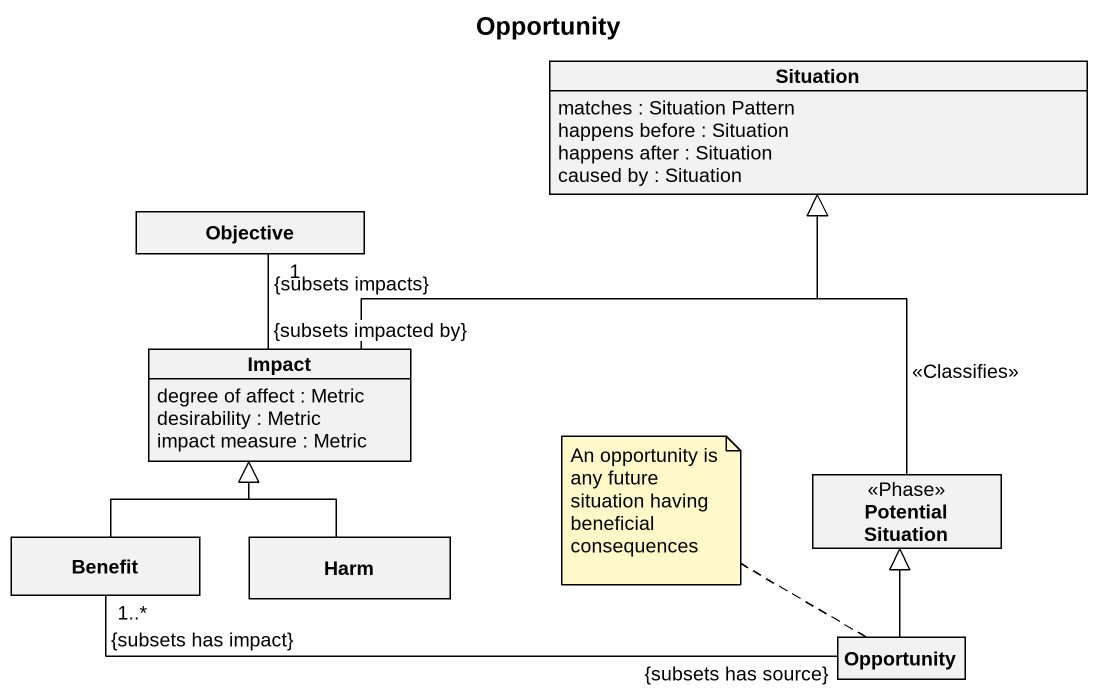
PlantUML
@startuml
title Opportunity
hide circle
hide empty members
class Situation {
  matches : Situation Pattern
  happens before : Situation
  happens after : Situation
  caused by : Situation
}
class Objective
class Impact {
  degree of affect : Metric
  desirability : Metric
  impact measure : Metric
}
class "Potential Situation" as Potential_Situation <<Phase>>
class Benefit
class Harm
class Opportunity
Impact -right-|> Situation
Impact "{subsets impacted by}" -up- "1\n{subsets impacts}" Objective
Potential_Situation -up-|> Situation : <<Classifies>>
Benefit -up-|> Impact
Harm -up-|> Impact
Opportunity -up-|> Potential_Situation
Opportunity "{subsets has source}" -left- "1..*\n{subsets has impact}" Benefit
note left of Opportunity : An opportunity is any future situation having beneficial consequences
@enduml
